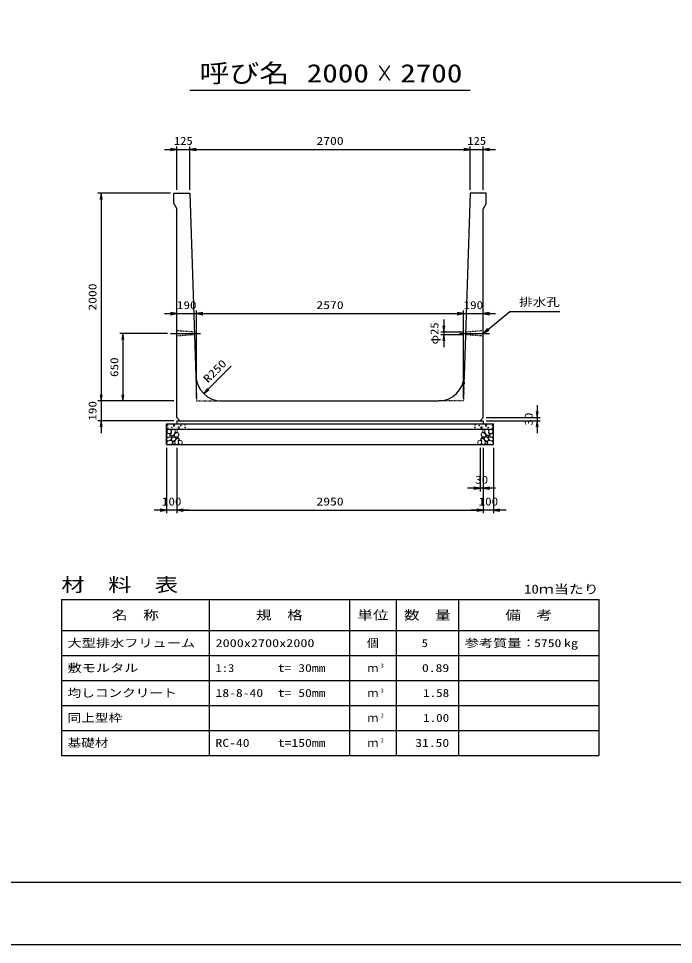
# Model space of a CAD drawing. Units: millimetres at full size. Extents: x 0 to 25230, y 0 to 17820.
# Drawn here: x 12615 to 18922, y 0 to 8910 of the extents above; entities that cross this region are included whole.
import ezdxf
from ezdxf.enums import TextEntityAlignment as Align

# ---------------------------------------------------------------- set-up
doc = ezdxf.new("R2010")
doc.units = ezdxf.units.MM
doc.linetypes.add('CHAIN', pattern=[18.5, 12, -1.5, 3.5, -1.5])
doc.linetypes.add('DASHED_SPACED', pattern=[12, 6, -6])
for name, color, linetype, lineweight in [('0_2', 7, 'Continuous', 25), ('D-BMK', 2, 'CHAIN', 25), ('D-DCR-HCHn', 4, 'Continuous', 9), ('D-MTR-FRAM', 7, 'Continuous', 25), ('D-MTR-LINE', 7, 'Continuous', 25), ('D-STR-DIM', 7, 'Continuous', 25), ('D-STR-STRn', 1, 'Continuous', 25), ('D-TTL', 2, 'Continuous', 25), ('D-TTL-TXT', 7, 'Continuous', 25)]:
    doc.layers.add(name, color=color, linetype=linetype, lineweight=lineweight)
doc.layers.add('D-MTR', color=7, linetype='Continuous')
doc.layers.add('D-MTR-TXT', color=7, linetype='Continuous')
doc.styles.add('ＭＳ ゴシック', font='')
doc.styles.get('ＭＳ ゴシック').set_extended_font_data('MS Gothic')

# ---------------------------------------------------------------- blocks, each defined once
blk = doc.blocks.new('open_arrow')
at = {"color": 0, "linetype": 'Continuous', "lineweight": -2}
blk.add_lwpolyline([(7.5, 1.25), (0, 0), (7.5, -1.25)], dxfattribs=at)

msp = doc.modelspace()

# ---------------------------------------------------------------- linework, layer by layer
at = {"layer": '0_2'}
for p, q in [((14050, 5880), (13590, 5880)), ((13620, 5880), (13620, 5230)), ((14110, 5230), (13590, 5230)), ((17060, 4780), (17060, 4360)), ((17090, 4780), (17090, 4360)), ((17210, 4390), (16940, 4390))]:
    msp.add_line(p, q, dxfattribs=at)
at = {"layer": 'D-BMK'}
for p, q in [((14080, 5880), (14368.875, 5880)), ((16861.125, 5880), (17150, 5880))]:
    msp.add_line(p, q, dxfattribs=at)
at = {"layer": 'D-DCR-HCHn'}
for points in [[(14045.46, 4910.356), (14040.26, 4894.753), (14047.194, 4884.352), (14064.53, 4882.618), (14076.366, 4887.699), (14071.464, 4899.954), (14074.932, 4906.889), (14067.997, 4913.823), (14057.596, 4917.29)], [(14078.399, 4953.696), (14062.796, 4957.163), (14048.928, 4950.228), (14047.194, 4934.626), (14050.661, 4922.491), (14067.997, 4917.29), (14080.132, 4917.29), (14085.333, 4925.958), (14085.333, 4945.028)], [(14092.267, 4955.429), (14087.067, 4939.827), (14088.8, 4922.491), (14076.665, 4903.421), (14092.267, 4894.753), (14109.603, 4903.421), (14120.005, 4917.29), (14123.472, 4939.827), (14120.005, 4951.962), (14109.603, 4957.163)], [(14121.739, 4913.823), (14113.071, 4893.02), (14120.005, 4884.352), (14140.808, 4884.352), (14149.476, 4887.819), (14158.144, 4899.954), (14158.144, 4910.356), (14149.476, 4924.224), (14139.074, 4925.958)], [(14125.206, 4951.962), (14125.206, 4931.159), (14133.874, 4925.958), (14142.542, 4931.159), (14144.275, 4943.294), (14142.542, 4953.696), (14130.407, 4957.163)], [(17108.261, 4913.823), (17116.929, 4893.02), (17109.995, 4884.352), (17089.192, 4884.352), (17080.524, 4887.819), (17071.856, 4899.954), (17071.856, 4910.356), (17080.524, 4924.224), (17090.926, 4925.958)], [(17104.794, 4951.962), (17104.794, 4931.159), (17096.126, 4925.958), (17087.458, 4931.159), (17085.725, 4943.294), (17087.458, 4953.696), (17099.593, 4957.163)], [(17137.733, 4955.429), (17142.933, 4939.827), (17141.2, 4922.491), (17153.335, 4903.421), (17137.733, 4894.753), (17120.397, 4903.421), (17109.995, 4917.29), (17106.528, 4939.827), (17109.995, 4951.962), (17120.397, 4957.163)], [(17151.601, 4953.696), (17167.204, 4957.163), (17181.072, 4950.228), (17182.806, 4934.626), (17179.339, 4922.491), (17162.003, 4917.29), (17149.868, 4917.29), (17144.667, 4925.958), (17144.667, 4945.028)], [(17184.54, 4910.356), (17189.74, 4894.753), (17182.806, 4884.352), (17165.47, 4882.618), (17153.634, 4887.699), (17158.536, 4899.954), (17155.068, 4906.889), (17162.003, 4913.823), (17172.404, 4917.29)], [(14078.366, 4852.757), (14091.208, 4872.019), (14089.603, 4876.834), (14071.946, 4881.65), (14055.894, 4880.045), (14044.658, 4870.414), (14043.052, 4859.177), (14044.658, 4847.941), (14057.499, 4844.731)], [(14084.787, 4812.627), (14096.023, 4817.443), (14099.234, 4833.494), (14092.813, 4844.731), (14081.577, 4847.941), (14067.13, 4846.336), (14051.078, 4839.915), (14043.052, 4830.284), (14043.052, 4819.048), (14047.868, 4812.627), (14067.13, 4814.232)], [(14095.735, 4894.753), (14087.067, 4887.819), (14090.534, 4882.618), (14102.669, 4882.618), (14107.87, 4884.352), (14111.337, 4891.286), (14106.136, 4896.487)], [(14123.311, 4852.757), (14131.337, 4872.019), (14124.916, 4880.045), (14105.654, 4880.045), (14097.628, 4876.834), (14089.603, 4865.598), (14089.603, 4855.967), (14097.628, 4843.125), (14107.259, 4841.52)], [(14120.101, 4817.443), (14120.101, 4836.705), (14112.075, 4841.52), (14104.049, 4836.705), (14102.444, 4825.469), (14104.049, 4815.837), (14115.285, 4812.627)], [(14150.599, 4814.232), (14155.415, 4828.679), (14153.81, 4844.731), (14165.046, 4862.388), (14150.599, 4870.414), (14134.548, 4862.388), (14124.916, 4849.546), (14121.706, 4828.679), (14124.916, 4817.443), (14134.548, 4812.627)], [(14147.389, 4870.414), (14155.415, 4876.834), (14152.204, 4881.65), (14140.968, 4881.65), (14136.153, 4880.045), (14132.942, 4873.624), (14137.758, 4868.808)], [(14163.441, 4815.837), (14177.887, 4812.627), (14190.729, 4819.048), (14192.334, 4833.494), (14189.124, 4844.731), (14173.072, 4849.546), (14161.836, 4849.546), (14157.02, 4841.52), (14157.02, 4823.863)], [(17066.559, 4815.837), (17052.113, 4812.627), (17039.271, 4819.048), (17037.666, 4833.494), (17040.876, 4844.731), (17056.928, 4849.546), (17068.164, 4849.546), (17072.98, 4841.52), (17072.98, 4823.863)], [(17079.401, 4814.232), (17074.585, 4828.679), (17076.19, 4844.731), (17064.954, 4862.388), (17079.401, 4870.414), (17095.452, 4862.388), (17105.084, 4849.546), (17108.294, 4828.679), (17105.084, 4817.443), (17095.452, 4812.627)], [(17082.611, 4870.414), (17074.585, 4876.834), (17077.796, 4881.65), (17089.032, 4881.65), (17093.847, 4880.045), (17097.058, 4873.624), (17092.242, 4868.808)], [(17106.689, 4852.757), (17098.663, 4872.019), (17105.084, 4880.045), (17124.346, 4880.045), (17132.372, 4876.834), (17140.397, 4865.598), (17140.397, 4855.967), (17132.372, 4843.125), (17122.741, 4841.52)], [(17109.899, 4817.443), (17109.899, 4836.705), (17117.925, 4841.52), (17125.951, 4836.705), (17127.556, 4825.469), (17125.951, 4815.837), (17114.715, 4812.627)], [(17134.265, 4894.753), (17142.933, 4887.819), (17139.466, 4882.618), (17127.331, 4882.618), (17122.13, 4884.352), (17118.663, 4891.286), (17123.864, 4896.487)], [(17145.213, 4812.627), (17133.977, 4817.443), (17130.766, 4833.494), (17137.187, 4844.731), (17148.423, 4847.941), (17162.87, 4846.336), (17178.922, 4839.915), (17186.948, 4830.284), (17186.948, 4819.048), (17182.132, 4812.627), (17162.87, 4814.232)], [(17151.634, 4852.757), (17138.792, 4872.019), (17140.397, 4876.834), (17158.054, 4881.65), (17174.106, 4880.045), (17185.342, 4870.414), (17186.948, 4859.177), (17185.342, 4847.941), (17172.501, 4844.731)]]:
    msp.add_lwpolyline(points, close=True, dxfattribs=at)
for centre, radius in [((14050.727, 4993.955), 3), ((14113.336, 4993.955), 7.5), ((14177.708, 4993.164), 3), ((14218.131, 5000.006), 3), ((17011.869, 5000.006), 3), ((17052.292, 4993.164), 3), ((17116.664, 4993.955), 7.5), ((17179.273, 4993.955), 3), ((14051.869, 4968.91), 3), ((14092.292, 4975.752), 3), ((14156.664, 4974.961), 7.5), ((14219.273, 4974.961), 3), ((17010.727, 4974.961), 3), ((17073.336, 4974.961), 7.5), ((17137.708, 4975.752), 3), ((17178.131, 4968.91), 3)]:
    msp.add_circle(centre, radius, dxfattribs=at)
at = {"layer": 'D-MTR-FRAM'}
for p, q in [((13027.5, 3320), (18202.5, 3320)), ((13027.5, 3320), (13027.5, 1820)), ((18202.5, 3320), (18202.5, 1820)), ((13027.5, 1820), (18202.5, 1820))]:
    msp.add_line(p, q, dxfattribs=at)
at = {"layer": 'D-MTR-LINE'}
for p, q in [((14452.5, 3320), (14452.5, 1820)), ((15802.5, 3320), (15802.5, 1820)), ((16252.5, 3320), (16252.5, 1820)), ((16852.5, 3320), (16852.5, 1820)), ((13027.5, 3020), (18202.5, 3020)), ((13027.5, 2780), (18202.5, 2780)), ((13027.5, 2540), (18202.5, 2540)), ((13027.5, 2300), (18202.5, 2300)), ((13027.5, 2060), (18202.5, 2060))]:
    msp.add_line(p, q, dxfattribs=at)
at = {"layer": 'D-STR-DIM'}
for p, q in [((14140, 7260), (14140, 7680)), ((14265, 7260), (14265, 7680)), ((14265, 7260), (14265, 7680)), ((16965, 7260), (16965, 7680)), ((16965, 7260), (16965, 7680)), ((17090, 7260), (17090, 7680)), ((14020, 7650), (14385, 7650)), ((14265, 7650), (16965, 7650)), ((16845, 7650), (17210, 7650)), ((14080, 7230), (13380, 7230)), ((13410, 7230), (13410, 5230)), ((14020, 6070), (14450, 6070)), ((14330, 5260), (14330, 6100)), ((14330, 5260), (14330, 6100)), ((14330, 6070), (16900, 6070)), ((16780, 6070), (17210, 6070)), ((16900, 5260), (16900, 6100)), ((16900, 5260), (16900, 6100)), ((16711.125, 6012.5), (16711.125, 5747.5)), ((16891.531, 5892.5), (16681.125, 5892.5)), ((16890.719, 5867.5), (16681.125, 5867.5)), ((14398.125, 5300.375), (14663.29, 5565.54)), ((13410, 5350), (13410, 4920)), ((14110, 5230), (13380, 5230)), ((14110, 5230), (13380, 5230)), ((17610, 5190), (17610, 4920)), ((14110, 5040), (13380, 5040)), ((17120, 5070), (17640, 5070)), ((17120, 5040), (17640, 5040)), ((14040, 4780), (14040, 4150)), ((14140, 4780), (14140, 4150)), ((14140, 4780), (14140, 4150)), ((17090, 4780), (17090, 4150)), ((17090, 4780), (17090, 4150)), ((17190, 4780), (17190, 4150)), ((14260, 4180), (13920, 4180)), ((14140, 4180), (17090, 4180)), ((17310, 4180), (16970, 4180))]:
    msp.add_line(p, q, dxfattribs=at)
msp.add_lwpolyline([(17090, 5880), (17345, 6090), (17405, 6090), (17829.416, 6090)], dxfattribs=at)
at = {"layer": 'D-STR-STRn'}
for p, q in [((14110, 7230), (14265, 7230)), ((14110, 7130), (14110, 7230)), ((14265, 7230), (14322.139, 5471.879)), ((16965, 7230), (16907.861, 5471.879)), ((17120, 7230), (16965, 7230)), ((17120, 7130), (17120, 7230)), ((14110, 7130), (14140, 7080)), ((17120, 7130), (17090, 7080)), ((14140, 5070), (14140, 7080)), ((17090, 5070), (17090, 7080)), ((14572.007, 5230), (16657.993, 5230)), ((14040, 4810), (14040, 5010)), ((14040, 5010), (17190, 5010)), ((14140, 5070), (14170, 5040)), ((14140, 5040), (17090, 5040)), ((14140, 5040), (14140, 5010)), ((17090, 5070), (17060, 5040)), ((17090, 5040), (17090, 5010)), ((17190, 4810), (17190, 5010)), ((14040, 4960), (17190, 4960)), ((14040, 4810), (17190, 4810))]:
    msp.add_line(p, q, dxfattribs=at)
at = {"layer": 'D-STR-STRn', "color": 2, "linetype": 'DASHED_SPACED'}
for p, q in [((14308.469, 5892.5), (14140, 5905)), ((17090, 5905), (16921.531, 5892.5)), ((14309.281, 5867.5), (14140, 5855)), ((17090, 5855), (16920.719, 5867.5)), ((14322.139, 5471.879), (14330, 5230)), ((16907.861, 5471.879), (16900, 5230)), ((14330, 5230), (14572.007, 5230)), ((16900, 5230), (16657.993, 5230))]:
    msp.add_line(p, q, dxfattribs=at)
at = {"layer": 'D-STR-STRn'}
for centre, start, end in [((14572.007, 5480), 181.86146, 270), ((16657.993, 5480), 270, 358.13854)]:
    msp.add_arc(centre, 250, start, end, dxfattribs=at)
at = {"layer": 'D-TTL'}
for points in [[(0, 0), (25230, 0), (25230, 17820), (0, 17820)], [(600, 600), (24630, 600), (24630, 17220), (600, 17220)]]:
    msp.add_lwpolyline(points, close=True, dxfattribs=at)
at = {"layer": 'D-TTL-TXT'}
msp.add_line((14265, 8220), (16965, 8220), dxfattribs=at)

# ---------------------------------------------------------------- block references
at = {"layer": '0_2', "xscale": 8, "yscale": 8}
for p, rotation in [((13620, 5880), 270), ((13620, 5230), 90), ((17060, 4390), 180)]:
    msp.add_blockref('open_arrow', p, dxfattribs=dict(at, rotation=rotation))
msp.add_blockref('open_arrow', (17090, 4390), dxfattribs=at)
at = {"layer": 'D-STR-DIM', "xscale": 8, "yscale": 8}
for p, rotation in [((14140, 7650), 180), ((16965, 7650), 180), ((16965, 7650), 180), ((13410, 7230), 270), ((14140, 6070), 180), ((16900, 6070), 180), ((16900, 6070), 180), ((16711.125, 5892.5), 90), ((17090, 5880), 39.5), ((16711.125, 5867.5), 270), ((14398.125, 5300.375), 45), ((13410, 5230), 90), ((13410, 5230), 90), ((17610, 5070), 90), ((13410, 5040), 270), ((17610, 5040), 270), ((14040, 4180), 180), ((17090, 4180), 180), ((17090, 4180), 180)]:
    msp.add_blockref('open_arrow', p, dxfattribs=dict(at, rotation=rotation))
for p in [(14265, 7650), (14265, 7650), (17090, 7650), (14330, 6070), (14330, 6070), (17090, 6070), (14140, 4180), (14140, 4180), (17190, 4180)]:
    msp.add_blockref('open_arrow', p, dxfattribs=at)

# ---------------------------------------------------------------- texts
at = {"layer": '0_2', "style": 'ＭＳ ゴシック', "width": 1.2}
msp.add_text('650', height=76.98, rotation=90, dxfattribs=at).set_placement((13537.5, 5555), align=Align.MIDDLE_CENTER)
msp.add_text('30', height=76.98, dxfattribs=at).set_placement((17075, 4472.5), align=Align.MIDDLE_CENTER)
at = {"layer": 'D-MTR', "style": 'ＭＳ ゴシック', "width": 1.25}
msp.add_text('材\u3000料\u3000表', height=132, dxfattribs=at).set_placement((13027.5, 3356), align=Align.BOTTOM_LEFT)
at = {"layer": 'D-MTR', "style": 'ＭＳ ゴシック', "width": 1.2}
msp.add_text('10ｍ当たり', height=87.98, dxfattribs=at).set_placement((18202.5, 3349), align=Align.BOTTOM_RIGHT)
at = {"layer": 'D-MTR-TXT', "style": 'ＭＳ ゴシック'}
for s, height, width, p in [('名\u3000称', 87.98, 1.25, (13740, 3170)), ('規\u3000格', 87.98, 1.25, (15127.5, 3170)), ('単位', 87.98, 1.25, (16027.5, 3170)), ('数\u3000量', 87.98, 1.25, (16552.5, 3170)), ('備\u3000考', 87.98, 1.25, (17527.5, 3170)), ('個', 76.98, 1.1, (16027.5, 2900))]:
    msp.add_text(s, height=height, dxfattribs=dict(at, width=width)).set_placement(p, align=Align.MIDDLE_CENTER)
for s, width, p in [('大型排水フリューム', 1.3, (13087.5, 2900)), ('参考質量：    kg', 1.3, (16912.5, 2900)), ('2000x2700x2000', 1.3, (14512.5, 2900)), ('敷モルタル', 1.3, (13087.5, 2660)), ('1:3', 1.15, (14512.5, 2660)), ('t= 30mm', 1.25, (15112.5, 2660)), ('均しコンクリート', 1.25, (13087.5, 2420)), ('18-8-40', 1.25, (14512.5, 2420)), ('t= 50mm', 1.25, (15112.5, 2420)), ('同上型枠', 1.25, (13087.5, 2180)), ('基礎材', 1.25, (13087.5, 1940)), ('RC-40', 1.25, (14512.5, 1940)), ('t=150mm', 1.25, (15112.5, 1940))]:
    msp.add_text(s, height=76.98, dxfattribs=dict(at, width=width)).set_placement(p, align=Align.MIDDLE_LEFT)
for s, width, p in [('5', 1.15, (16557.83, 2900)), ('5750', 1.25, (17842.5, 2900)), ('0.89', 1.25, (16762.5, 2660)), ('1.58', 1.2, (16762.5, 2420)), ('1.00', 1.2, (16762.5, 2180)), ('31.50', 1.25, (16762.5, 1940))]:
    msp.add_text(s, height=76.98, dxfattribs=dict(at, width=width)).set_placement(p, align=Align.MIDDLE_RIGHT)
for p in [(16027.5, 2660), (16027.5, 2420), (16027.5, 2180), (16027.5, 1940)]:
    msp.add_text('ｍ', height=76.98, dxfattribs=at).set_placement(p, align=Align.MIDDLE_CENTER)
at = {"layer": 'D-MTR-TXT', "style": 'ＭＳ ゴシック', "width": 1.15}
for s, p in [('3', (16102.5, 2653)), ('3', (16102.5, 2413)), ('2', (16102.5, 2173)), ('2', (16102.5, 1933))]:
    msp.add_text(s, height=38.49, dxfattribs=at).set_placement(p, align=Align.BOTTOM_LEFT)
at = {"layer": 'D-STR-DIM', "style": 'ＭＳ ゴシック'}
for s, width, p in [('125', 1.15, (14202.5, 7732.5)), ('2700', 1.25, (15615, 7732.5)), ('125', 1.15, (17027.5, 7732.5)), ('190', 1.2, (14235, 6152.5)), ('2570', 1.25, (15615, 6152.5)), ('190', 1.2, (16995, 6152.5)), ('100', 1.2, (14090, 4262.5)), ('2950', 1.25, (15615, 4262.5)), ('100', 1.2, (17140, 4262.5))]:
    msp.add_text(s, height=76.98, dxfattribs=dict(at, width=width)).set_placement(p, align=Align.MIDDLE_CENTER)
for s, width, p in [('2000', 1.25, (13327.5, 6230)), ('φ25', 1.15, (16620.097, 5880)), ('190', 1.2, (13327.5, 5135)), ('30', 1.2, (17527.5, 5055))]:
    msp.add_text(s, height=76.98, rotation=90, dxfattribs=dict(at, width=width)).set_placement(p, align=Align.MIDDLE_CENTER)
at = {"layer": 'D-STR-DIM', "style": 'ＭＳ ゴシック', "width": 1.25}
msp.add_text('排水孔', height=76.98, dxfattribs=at).set_placement((17435, 6120), align=Align.BOTTOM_LEFT)
msp.add_text('R250', height=76.98, rotation=45, dxfattribs=at).set_placement((14456.535, 5381.412), align=Align.BOTTOM_LEFT)
at = {"layer": 'D-TTL-TXT', "style": 'ＭＳ ゴシック'}
for s, width, p in [('呼び名', 1.2, (14790, 8242.5)), ('2000', 1.25, (15690, 8242.5)), ('2700', 1.25, (16590, 8242.5)), ('×', 0.7, (16140, 8242.5))]:
    msp.add_text(s, height=176, dxfattribs=dict(at, width=width)).set_placement(p, align=Align.BOTTOM_CENTER)

doc.saveas('drawing.dxf')
